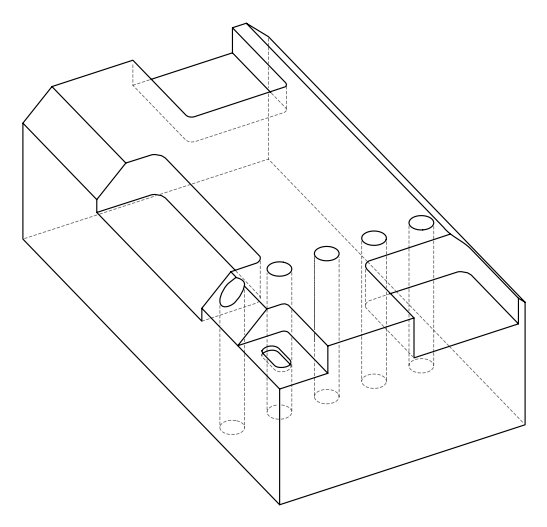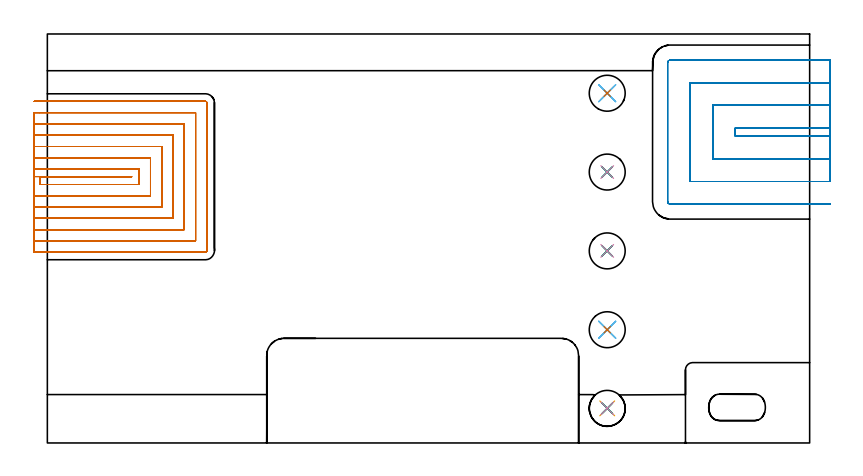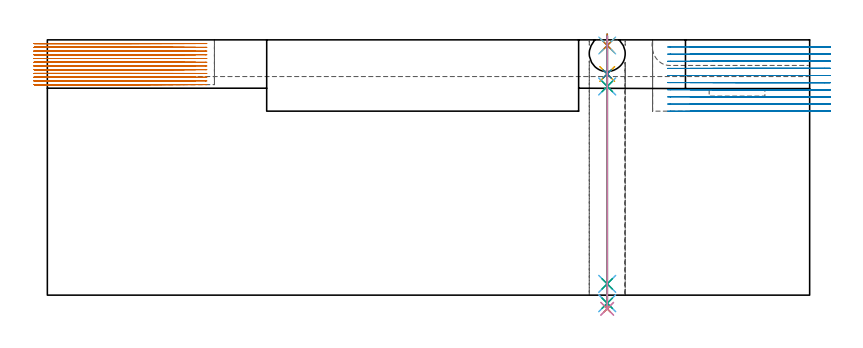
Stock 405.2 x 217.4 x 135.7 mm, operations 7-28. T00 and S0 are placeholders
(PLAN: 28 operations, 21 tool changes, 173.8 min)
(1 AREA_MILL | FG_CHAMFER_SURFACE | UGT0205_001 | 9.55 min | 41261 mm3)
(2 AREA_MILL_1 | FG_CHAMFER_SURFACE_1 | UGT0205_001 | 20.4 min | 76053 mm3)
(3 AREA_MILL_2 | FG_CHAMFER_SURFACE_2 | UGT0205_001 | 4.08 min | 24124 mm3)
(4 MILL_CORNER_NOTCH_RECTANGULAR | CORNER_NOTCH_RECTANGULAR | NXT0201_008 | Follow Part, ap 1.5, ae 75% | 30.2 min | 70160 mm3)
(5 MILL_RECTANGULAR_POCKET | POCKET_RECTANGULAR_STRAIGHT | NXT0201_009 | Follow Part, ap 2, ae 75% | 0.56 min | 1555 mm3)
(6 MILL_SLOT | SLOT_PARTIAL_RECTANGULAR | NXT0201_012 | Follow Part, ap 4, ae 75% | 34.07 min | 342553 mm3)
(7 MILL_SLOT_1 | SLOT_PARTIAL_RECTANGULAR_1 | NXT0201_009 | Follow Part, ap 2, ae 75% | 48.44 min | 186165 mm3)
(8 MILL_SLOT_2 | SLOT_PARTIAL_RECTANGULAR_2 | NXT0201_012 | Follow Part, ap 4, ae 75% | 19.56 min | 284827 mm3)
(9 SPOT_DRILL | STEP1HOLE | NXT0321_9005460120000 | 0.05 min | 192 mm3)
(10 SPOT_DRILL_1 | STEP1HOLE_1 | NXT0321_9005460120000 | 0.05 min | 188 mm3)
(11 SPOT_DRILL_2 | STEP1HOLE_2 | NXT0321_9005460120000 | 0.05 min | 7 mm3)
(12 SPOT_DRILL_3 | STEP1HOLE_3 | NXT0321_9005460120000 | 0.05 min | 200 mm3)
(13 SPOT_DRILL_4 | STEP1HOLE_4 | NXT0321_9005460120000 | 0.05 min | 200 mm3)
(14 DRILL_BLIND_HOLE_INTO_CENTER | STEP1HOLE | NXT0301_092 | 0.08 min | 1703 mm3)
(15 GUN_DRILL_THROUGH_HOLE | STEP1HOLE | UGT0307_009 | 0.67 min | 13412 mm3)
(16 DRILL_TO_ENLARGE_THROUGH_HOLE | STEP1HOLE | UGT0301_258 | 0.58 min | 23501 mm3)
(17 DRILL_BLIND_HOLE_INTO_CENTER_1 | STEP1HOLE_1 | NXT0301_092 | 0.08 min | 1723 mm3)
(18 GUN_DRILL_THROUGH_HOLE_1 | STEP1HOLE_1 | UGT0307_009 | 0.67 min | 13423 mm3)
(19 DRILL_TO_ENLARGE_THROUGH_HOLE_1 | STEP1HOLE_1 | UGT0301_258 | 0.58 min | 23517 mm3)
(20 DRILL_BLIND_HOLE_INTO_CENTER_2 | STEP1HOLE_2 | NXT0301_092 | 0.08 min | 1149 mm3)
(21 GUN_DRILL_THROUGH_HOLE_2 | STEP1HOLE_2 | UGT0307_009 | 0.67 min | 13413 mm3)
(22 DRILL_TO_ENLARGE_THROUGH_HOLE_2 | STEP1HOLE_2 | UGT0301_258 | 0.58 min | 22254 mm3)
(23 DRILL_BLIND_HOLE_INTO_CENTER_3 | STEP1HOLE_3 | NXT0301_092 | 0.08 min | 1733 mm3)
(24 GUN_DRILL_THROUGH_HOLE_3 | STEP1HOLE_3 | UGT0307_009 | 0.67 min | 13394 mm3)
(25 DRILL_TO_ENLARGE_THROUGH_HOLE_3 | STEP1HOLE_3 | UGT0301_258 | 0.58 min | 23496 mm3)
(26 DRILL_BLIND_HOLE_INTO_CENTER_4 | STEP1HOLE_4 | NXT0301_092 | 0.08 min | 1733 mm3)
(27 GUN_DRILL_THROUGH_HOLE_4 | STEP1HOLE_4 | UGT0307_009 | 0.67 min | 13419 mm3)
(28 DRILL_TO_ENLARGE_THROUGH_HOLE_4 | STEP1HOLE_4 | UGT0301_258 | 0.58 min | 23490 mm3)
(TOOL UGT0205_001 | Chamfer Mill 20 x 3 x 45 deg. | D20 FL50 Z2)
(TOOL NXT0201_008 | ENDMILL 6mm [2P460-0600-NA 1630] | D6 FL26 Z6)
(TOOL NXT0201_009 | ENDMILL 8mm [2P460-0800-NA 1630] | D8 FL26 Z6)
(TOOL NXT0201_012 | ENDMILL 16mm [2P460-1600-NA 1630] | D16 FL38 Z6)
(TOOL NXT0321_9005460120000 | NC Spot Drill, 142deg, 12mm, Carbide, Uncoated | D12 PA142 FL30 Z2)
(TOOL NXT0301_092 | Carbide Drill 12.1mm [860.1-1210-061A1-MM 2214] | D12.1 PA140 FL77 Z2)
(TOOL UGT0307_009 | Gun Drill 12 mm | D12 PA130 FL24 Z1)
(TOOL UGT0301_258 | Twist Drill 19.1 mm | D19.1 PA118 FL140 Z2)
(OP 7 MILL_SLOT_1)
G17 G21 G94 G90
T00 M6
G54
G17 G0 G90 X-7. Y141.6 S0 M3
G43 Z145.7 H1
Z133.717
G94 G1 X-4. F250.
X44.8 F500.
Y141.4
X-4.
Y137.4
X48.8
Y145.6
X-4.
X-7. F250.
Y131.4
X-4.
X54.8 F500.
Y151.6
X-4.
X-7. F250.
Y125.4
X-4.
X60.8 F500.
Y157.6
X-4.
X-7. F250.
Y119.4
X-4.
X66.8 F500.
Y163.6
X-4.
X-7. F250.
Y113.4
X-4.
X72.8 F500.
Y169.6
X-4.
X-7. F250.
Y107.4
X-4.
X78.8 F500.
Y175.6
X-4.
X-7. F250.
Y101.4
X-4.
X84. F500.
G3 X84.8 Y102.2 R0.8
G1 Y180.8
G3 X84. Y181.6 R0.8
G1 X-4.
X-7. F250.
G0 Y141.6 Z131.733
G1 X-4.
X44.8 F500.
Y141.4
X-4.
Y137.4
X48.8
Y145.6
X-4.
X-7. F250.
Y131.4
X-4.
X54.8 F500.
Y151.6
X-4.
X-7. F250.
Y125.4
X-4.
X60.8 F500.
Y157.6
X-4.
X-7. F250.
Y119.4
X-4.
X66.8 F500.
Y163.6
X-4.
X-7. F250.
Y113.4
X-4.
X72.8 F500.
Y169.6
X-4.
X-7. F250.
Y107.4
X-4.
X78.8 F500.
Y175.6
X-4.
X-7. F250.
Y101.4
X-4.
X84. F500.
G3 X84.8 Y102.2 R0.8
G1 Y180.8
G3 X84. Y181.6 R0.8
G1 X-4.
X-7. F250.
G0 Y141.6 Z129.75
G1 X-4.
X44.8 F500.
Y141.4
X-4.
Y137.4
X48.8
Y145.6
X-4.
X-7. F250.
Y131.4
X-4.
X54.8 F500.
Y151.6
X-4.
X-7. F250.
Y125.4
X-4.
X60.8 F500.
Y157.6
X-4.
X-7. F250.
Y119.4
X-4.
X66.8 F500.
Y163.6
X-4.
X-7. F250.
Y113.4
X-4.
X72.8 F500.
Y169.6
X-4.
X-7. F250.
Y107.4
X-4.
X78.8 F500.
Y175.6
X-4.
X-7. F250.
Y101.4
X-4.
X84. F500.
G3 X84.8 Y102.2 R0.8
G1 Y180.8
G3 X84. Y181.6 R0.8
G1 X-4.
X-7. F250.
G0 Y141.6 Z127.767
G1 X-4.
X44.8 F500.
Y141.4
X-4.
Y137.4
X48.8
Y145.6
X-4.
X-7. F250.
Y131.4
X-4.
X54.8 F500.
Y151.6
X-4.
X-7. F250.
Y125.4
X-4.
X60.8 F500.
Y157.6
X-4.
X-7. F250.
Y119.4
X-4.
X66.8 F500.
Y163.6
X-4.
X-7. F250.
Y113.4
X-4.
X72.8 F500.
Y169.6
X-4.
X-7. F250.
Y107.4
X-4.
X78.8 F500.
Y175.6
X-4.
X-7. F250.
Y101.4
X-4.
X84. F500.
G3 X84.8 Y102.2 R0.8
G1 Y180.8
G3 X84. Y181.6 R0.8
G1 X-4.
X-7. F250.
G0 Y141.6 Z125.783
G1 X-4.
X44.8 F500.
Y141.4
X-4.
Y137.4
X48.8
Y145.6
X-4.
X-7. F250.
Y131.4
X-4.
X54.8 F500.
Y151.6
X-4.
X-7. F250.
Y125.4
X-4.
X60.8 F500.
Y157.6
X-4.
X-7. F250.
Y119.4
X-4.
X66.8 F500.
Y163.6
X-4.
X-7. F250.
Y113.4
X-4.
X72.8 F500.
Y169.6
X-4.
X-7. F250.
Y107.4
X-4.
X78.8 F500.
Y175.6
X-4.
X-7. F250.
Y101.4
X-4.
X84. F500.
G3 X84.8 Y102.2 R0.8
G1 Y180.8
G3 X84. Y181.6 R0.8
G1 X-4.
X-7. F250.
G0 Y141.6 Z123.8
G1 X-4.
X44.8 F500.
Y141.4
X-4.
Y137.4
X48.8
Y145.6
X-4.
X-7. F250.
Y131.4
X-4.
X54.8 F500.
Y151.6
X-4.
X-7. F250.
Y125.4
X-4.
X60.8 F500.
Y157.6
X-4.
X-7. F250.
Y119.4
X-4.
X66.8 F500.
Y163.6
X-4.
X-7. F250.
Y113.4
X-4.
X72.8 F500.
Y169.6
X-4.
X-7. F250.
Y107.4
X-4.
X78.8 F500.
Y175.6
X-4.
X-7. F250.
Y101.4
X-4.
X84. F500.
G3 X84.8 Y102.2 R0.8
G1 Y180.8
G3 X84. Y181.6 R0.8
G1 X-4.
X-7. F250.
G0 Y141.6 Z121.817
G1 X-4.
X44.8 F500.
Y141.4
X-4.
Y137.4
X48.8
Y145.6
X-4.
X-7. F250.
Y131.4
X-4.
X54.8 F500.
Y151.6
X-4.
X-7. F250.
Y125.4
X-4.
X60.8 F500.
Y157.6
X-4.
X-7. F250.
Y119.4
X-4.
X66.8 F500.
Y163.6
X-4.
X-7. F250.
Y113.4
X-4.
X72.8 F500.
Y169.6
X-4.
X-7. F250.
Y107.4
X-4.
X78.8 F500.
Y175.6
X-4.
X-7. F250.
Y101.4
X-4.
X84. F500.
G3 X84.8 Y102.2 R0.8
G1 Y180.8
G3 X84. Y181.6 R0.8
G1 X-4.
X-7. F250.
G0 Y141.6 Z119.833
G1 X-4.
X44.8 F500.
Y141.4
X-4.
Y137.4
X48.8
Y145.6
X-4.
X-7. F250.
Y131.4
X-4.
X54.8 F500.
Y151.6
X-4.
X-7. F250.
Y125.4
X-4.
X60.8 F500.
Y157.6
X-4.
X-7. F250.
Y119.4
X-4.
X66.8 F500.
Y163.6
X-4.
X-7. F250.
Y113.4
X-4.
X72.8 F500.
Y169.6
X-4.
X-7. F250.
Y107.4
X-4.
X78.8 F500.
Y175.6
X-4.
X-7. F250.
Y101.4
X-4.
X84. F500.
G3 X84.8 Y102.2 R0.8
G1 Y180.8
G3 X84. Y181.6 R0.8
G1 X-4.
X-7. F250.
G0 Y141.6 Z117.85
G1 X-4.
X44.8 F500.
Y141.4
X-4.
Y137.4
X48.8
Y145.6
X-4.
X-7. F250.
Y131.4
X-4.
X54.8 F500.
Y151.6
X-4.
X-7. F250.
Y125.4
X-4.
X60.8 F500.
Y157.6
X-4.
X-7. F250.
Y119.4
X-4.
X66.8 F500.
Y163.6
X-4.
X-7. F250.
Y113.4
X-4.
X72.8 F500.
Y169.6
X-4.
X-7. F250.
Y107.4
X-4.
X78.8 F500.
Y175.6
X-4.
X-7. F250.
Y101.4
X-4.
X84. F500.
G3 X84.8 Y102.2 R0.8
G1 Y180.8
G3 X84. Y181.6 R0.8
G1 X-4.
X-7. F250.
G0 Y141.6 Z115.867
G1 X-4.
X44.8 F500.
Y141.4
X-4.
Y137.4
X48.8
Y145.6
X-4.
X-7. F250.
Y131.4
X-4.
X54.8 F500.
Y151.6
X-4.
X-7. F250.
Y125.4
X-4.
X60.8 F500.
Y157.6
X-4.
X-7. F250.
Y119.4
X-4.
X66.8 F500.
Y163.6
X-4.
X-7. F250.
Y113.4
X-4.
X72.8 F500.
Y169.6
X-4.
X-7. F250.
Y107.4
X-4.
X78.8 F500.
Y175.6
X-4.
X-7. F250.
Y101.4
X-4.
X84. F500.
G3 X84.8 Y102.2 R0.8
G1 Y180.8
G3 X84. Y181.6 R0.8
G1 X-4.
X-7. F250.
G0 Y141.6 Z113.883
G1 X-4.
X44.8 F500.
Y141.4
X-4.
Y137.4
X48.8
Y145.6
X-4.
X-7. F250.
Y131.4
X-4.
X54.8 F500.
Y151.6
X-4.
X-7. F250.
Y125.4
X-4.
X60.8 F500.
Y157.6
X-4.
X-7. F250.
Y119.4
X-4.
X66.8 F500.
Y163.6
X-4.
X-7. F250.
Y113.4
X-4.
X72.8 F500.
Y169.6
X-4.
X-7. F250.
Y107.4
X-4.
X78.8 F500.
Y175.6
X-4.
X-7. F250.
Y101.4
X-4.
X84. F500.
G3 X84.8 Y102.2 R0.8
G1 Y180.8
G3 X84. Y181.6 R0.8
G1 X-4.
X-7. F250.
G0 Y141.6 Z111.9
G1 X-4.
X44.8 F500.
Y141.4
X-4.
Y137.4
X48.8
Y145.6
X-4.
X-7. F250.
Y131.4
X-4.
X54.8 F500.
Y151.6
X-4.
X-7. F250.
Y125.4
X-4.
X60.8 F500.
Y157.6
X-4.
X-7. F250.
Y119.4
X-4.
X66.8 F500.
Y163.6
X-4.
X-7. F250.
Y113.4
X-4.
X72.8 F500.
Y169.6
X-4.
X-7. F250.
Y107.4
X-4.
X78.8 F500.
Y175.6
X-4.
X-7. F250.
Y101.4
X-4.
X84. F500.
G3 X84.8 Y102.2 R0.8
G1 Y180.8
G3 X84. Y181.6 R0.8
G1 X-4.
X-7. F250.
G0 Z145.7
M5
M2
(OP 8 MILL_SLOT_2)
G17 G21 G94 G90
T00 M6
G54
G17 G0 G90 X416.2 Y167.501 S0 M3
G43 Z145.7 H1
Z131.91
G94 G1 X413.2 Y167.5 F250.
X365.7 F500.
Y163.
X413.2
X416.2 F250.
Y179.502
X413.2 Y179.5
X353.7 F500.
Y151.
X413.2
X416.2 F250.
Y191.504
X413.2 Y191.5
X341.7 F500.
Y139.
X413.2
X416.2 F250.
X416.184 Y203.5
X413.184
X331.1 F500.
G3 X329.7 Y202.1 R1.4
G1 Y128.4
G3 X331.1 Y127. R1.4
G1 X413.2
X416.2 F250.
G0 Y167.5 Z128.12
G1 X413.2
X365.7 F500.
Y163.
X413.2
X416.2 F250.
Y179.5
X413.2
X353.7 F500.
Y151.
X413.2
X416.2 F250.
Y191.5
X413.2
X341.7 F500.
Y139.
X413.2
X416.2 F250.
Y203.5
X413.2
X331.1 F500.
G3 X329.7 Y202.1 R1.4
G1 Y128.4
G3 X331.1 Y127. R1.4
G1 X413.2
X416.2 F250.
G0 Y167.5 Z124.33
G1 X413.2
X365.7 F500.
Y163.
X413.2
X416.2 F250.
Y179.5
X413.2
X353.7 F500.
Y151.
X413.2
X416.2 F250.
Y191.5
X413.2
X341.7 F500.
Y139.
X413.2
X416.2 F250.
Y203.5
X413.2
X331.1 F500.
G3 X329.7 Y202.1 R1.4
G1 Y128.4
G3 X331.1 Y127. R1.4
G1 X413.2
X416.2 F250.
G0 Y167.5 Z120.54
G1 X413.2
X365.7 F500.
Y163.
X413.2
X416.2 F250.
Y179.5
X413.2
X353.7 F500.
Y151.
X413.2
X416.2 F250.
Y191.5
X413.2
X341.7 F500.
Y139.
X413.2
X416.2 F250.
Y203.5
X413.2
X331.1 F500.
G3 X329.7 Y202.1 R1.4
G1 Y128.4
G3 X331.1 Y127. R1.4
G1 X413.2
X416.2 F250.
G0 Y167.5 Z116.75
G1 X413.2
X365.7 F500.
Y163.
X413.2
X416.2 F250.
Y179.5
X413.2
X353.7 F500.
Y151.
X413.2
X416.2 F250.
Y191.5
X413.2
X341.7 F500.
Y139.
X413.2
X416.2 F250.
Y203.5
X413.2
X331.1 F500.
G3 X329.7 Y202.1 R1.4
G1 Y128.4
G3 X331.1 Y127. R1.4
G1 X413.2
X416.2 F250.
G0 Y167.5 Z112.96
G1 X413.2
X365.7 F500.
Y163.
X413.2
X416.2 F250.
Y179.5
X413.2
X353.7 F500.
Y151.
X413.2
X416.2 F250.
Y191.5
X413.2
X341.7 F500.
Y139.
X413.2
X416.2 F250.
Y203.5
X413.2
X331.1 F500.
G3 X329.7 Y202.1 R1.4
G1 Y128.4
G3 X331.1 Y127. R1.4
G1 X413.2
X416.2 F250.
G0 Y167.5 Z109.17
G1 X413.2
X365.7 F500.
Y163.
X413.2
X416.2 F250.
Y179.5
X413.2
X353.7 F500.
Y151.
X413.2
X416.2 F250.
Y191.5
X413.2
X341.7 F500.
Y139.
X413.2
X416.2 F250.
Y203.5
X413.2
X331.1 F500.
G3 X329.7 Y202.1 R1.4
G1 Y128.4
G3 X331.1 Y127. R1.4
G1 X413.2
X416.2 F250.
G0 Y167.5 Z105.38
G1 X413.2
X365.7 F500.
Y163.
X413.2
X416.2 F250.
Y179.5
X413.2
X353.7 F500.
Y151.
X413.2
X416.2 F250.
Y191.5
X413.2
X341.7 F500.
Y139.
X413.2
X416.2 F250.
Y203.5
X413.2
X331.1 F500.
G3 X329.7 Y202.1 R1.4
G1 Y128.4
G3 X331.1 Y127. R1.4
G1 X413.2
X416.2 F250.
G0 Y167.5 Z101.59
G1 X413.2
X365.7 F500.
Y163.
X413.2
X416.2 F250.
Y179.5
X413.2
X353.7 F500.
Y151.
X413.2
X416.2 F250.
Y191.5
X413.2
X341.7 F500.
Y139.
X413.2
X416.2 F250.
Y203.5
X413.2
X331.1 F500.
G3 X329.7 Y202.1 R1.4
G1 Y128.4
G3 X331.1 Y127. R1.4
G1 X413.2
X416.2 F250.
G0 Y167.5 Z97.8
G1 X413.2
X365.7 F500.
Y163.
X413.2
X416.2 F250.
Y179.5
X413.2
X353.7 F500.
Y151.
X413.2
X416.2 F250.
Y191.5
X413.2
X341.7 F500.
Y139.
X413.2
X416.2 F250.
Y203.5
X413.2
X331.1 F500.
G3 X329.7 Y202.1 R1.4
G1 Y128.4
G3 X331.1 Y127. R1.4
G1 X413.2
X416.2 F250.
G0 Z145.7
M5
M2
(OP 9 SPOT_DRILL)
G17 G21 G94 G90
T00 M6
G54
G17 G0 G90 X297.6 Y144. S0 M3
G43 Z145.7 H0
G94 G81 G98 Z132.7 F250. R138.7
G80
M5
M2
(OP 10 SPOT_DRILL_1)
G17 G21 G94 G90
T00 M6
G54
G17 G0 G90 X297.6 Y185.9 S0 M3
G43 Z145.7 H0
G94 G81 G98 Z132.7 F250. R138.7
G80
M5
M2
(OP 11 SPOT_DRILL_2)
G17 G21 G94 G90
T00 M6
G54
G17 G0 G90 X297.6 Y18.4 S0 M3
G43 Z145.7 H0
G94 G81 G98 Z132.7 F250. R138.7
G80
M5
M2
(OP 12 SPOT_DRILL_3)
G17 G21 G94 G90
T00 M6
G54
G17 G0 G90 X297.6 Y60.2 S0 M3
G43 Z145.7 H0
G94 G81 G98 Z132.7 F250. R138.7
G80
M5
M2
(OP 13 SPOT_DRILL_4)
G17 G21 G94 G90
T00 M6
G54
G17 G0 G90 X297.6 Y102.1 S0 M3
G43 Z145.7 H0
G94 G81 G98 Z132.7 F250. R138.7
G80
M5
M2
(OP 14 DRILL_BLIND_HOLE_INTO_CENTER)
G17 G21 G94 G90
T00 M6
G54
G17 G0 G90 X297.6 Y144. S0 M3
G43 Z145.7 H1
G94 G81 G98 Z117.55 F250. R137.7
G80
M5
M2
(OP 15 GUN_DRILL_THROUGH_HOLE)
G17 G21 G94 G90
T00 M6
G54
G17 G0 G90 X297.6 Y144. M8
G43 Z145.7 H0
Z131.91
S716 M3
G94 G1 Z110.936 F125. M26
G4 X.084
Z6. F250.
G4 X.084
Z-4.298 F125.
G4 X.084
M5
M9
G0 Z131.91
Z145.7
M2
(OP 16 DRILL_TO_ENLARGE_THROUGH_HOLE)
G17 G21 G94 G90
T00 M6
G54
G17 G0 G90 X297.6 Y144. S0 M3
G43 Z145.7 H0
G94 G73 G98 Z-7.238 F250. Q17.867 R137.7
G80
M5
M2
(OP 17 DRILL_BLIND_HOLE_INTO_CENTER_1)
G17 G21 G94 G90
T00 M6
G54
G17 G0 G90 X297.6 Y185.9 S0 M3
G43 Z145.7 H1
G94 G81 G98 Z117.55 F250. R137.7
G80
M5
M2
(OP 18 GUN_DRILL_THROUGH_HOLE_1)
G17 G21 G94 G90
T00 M6
G54
G17 G0 G90 X297.6 Y185.9 M8
G43 Z145.7 H0
Z131.91
S716 M3
G94 G1 Z110.936 F125. M26
G4 X.084
Z6. F250.
G4 X.084
Z-4.298 F125.
G4 X.084
M5
M9
G0 Z131.91
Z145.7
M2
(OP 19 DRILL_TO_ENLARGE_THROUGH_HOLE_1)
G17 G21 G94 G90
T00 M6
G54
G17 G0 G90 X297.6 Y185.9 S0 M3
G43 Z145.7 H0
G94 G73 G98 Z-7.238 F250. Q17.867 R137.7
G80
M5
M2
(OP 20 DRILL_BLIND_HOLE_INTO_CENTER_2)
G17 G21 G94 G90
T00 M6
G54
G17 G0 G90 X297.6 Y18.4 S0 M3
G43 Z145.7 H1
G94 G81 G98 Z117.55 F250. R137.7
G80
M5
M2
(OP 21 GUN_DRILL_THROUGH_HOLE_2)
G17 G21 G94 G90
T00 M6
G54
G17 G0 G90 X297.6 Y18.4 M8
G43 Z145.7 H0
Z131.91
S716 M3
G94 G1 Z110.936 F125. M26
G4 X.084
Z6. F250.
G4 X.084
Z-4.298 F125.
G4 X.084
M5
M9
G0 Z131.91
Z145.7
M2
(OP 22 DRILL_TO_ENLARGE_THROUGH_HOLE_2)
G17 G21 G94 G90
T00 M6
G54
G17 G0 G90 X297.6 Y18.4 S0 M3
G43 Z145.7 H0
G94 G73 G98 Z-7.238 F250. Q17.867 R137.7
G80
M5
M2
(OP 23 DRILL_BLIND_HOLE_INTO_CENTER_3)
G17 G21 G94 G90
T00 M6
G54
G17 G0 G90 X297.6 Y60.2 S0 M3
G43 Z145.7 H1
G94 G81 G98 Z117.55 F250. R137.7
G80
M5
M2
(OP 24 GUN_DRILL_THROUGH_HOLE_3)
G17 G21 G94 G90
T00 M6
G54
G17 G0 G90 X297.6 Y60.2 M8
G43 Z145.7 H0
Z131.91
S716 M3
G94 G1 Z110.936 F125. M26
G4 X.084
Z6. F250.
G4 X.084
Z-4.298 F125.
G4 X.084
M5
M9
G0 Z131.91
Z145.7
M2
(OP 25 DRILL_TO_ENLARGE_THROUGH_HOLE_3)
G17 G21 G94 G90
T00 M6
G54
G17 G0 G90 X297.6 Y60.2 S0 M3
G43 Z145.7 H0
G94 G73 G98 Z-7.238 F250. Q17.867 R137.7
G80
M5
M2
(OP 26 DRILL_BLIND_HOLE_INTO_CENTER_4)
G17 G21 G94 G90
T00 M6
G54
G17 G0 G90 X297.6 Y102.1 S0 M3
G43 Z145.7 H1
G94 G81 G98 Z117.55 F250. R137.7
G80
M5
M2
(OP 27 GUN_DRILL_THROUGH_HOLE_4)
G17 G21 G94 G90
T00 M6
G54
G17 G0 G90 X297.6 Y102.1 M8
G43 Z145.7 H0
Z131.91
S716 M3
G94 G1 Z110.936 F125. M26
G4 X.084
Z6. F250.
G4 X.084
Z-4.298 F125.
G4 X.084
M5
M9
G0 Z131.91
Z145.7
M2
(OP 28 DRILL_TO_ENLARGE_THROUGH_HOLE_4)
G17 G21 G94 G90
T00 M6
G54
G17 G0 G90 X297.6 Y102.1 S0 M3
G43 Z145.7 H0
G94 G73 G98 Z-7.238 F250. Q17.867 R137.7
G80
M5
M2
